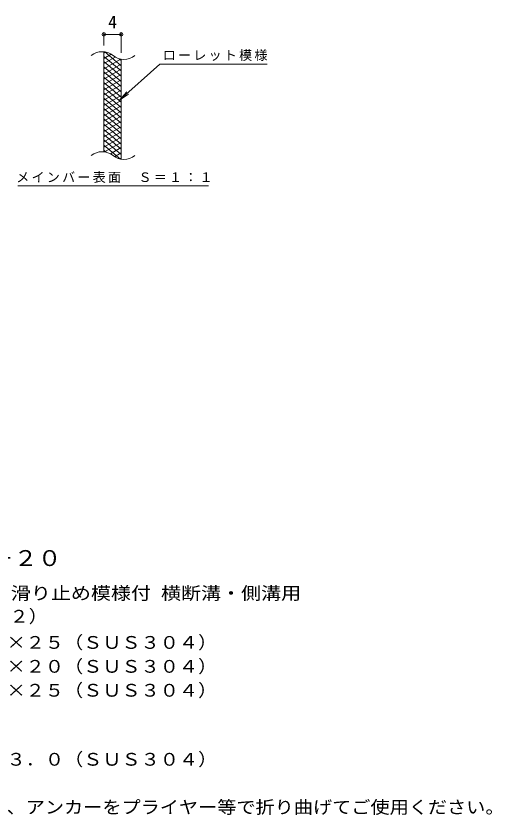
# Model space of a CAD drawing. Units: millimetres, scale not verified. Extents: x -1585 to 1611, y -1375 to 981.
# Drawn here: x 517 to 1611, y -981 to 856 of the extents above; entities that cross this region are included whole.
import ezdxf
from ezdxf.enums import TextEntityAlignment as Align

# ---------------------------------------------------------------- set-up
doc = ezdxf.new("R2010")
doc.units = ezdxf.units.MM
doc.header["$LTSCALE"] = 10
doc.header["$PDMODE"] = 32
doc.header["$PDSIZE"] = 8
for name, color, linetype, lineweight in [('C-2', 3, 'Continuous', 9), ('C-4', 7, 'Continuous', 9), ('C-5', 7, 'Continuous', 9), ('C-9', 6, 'Continuous', 9), ('D-5', 7, 'Continuous', 9)]:
    doc.layers.add(name, color=color, linetype=linetype, lineweight=lineweight)
doc.styles.add('ＭＳ ゴシック', font='')
doc.styles.get('ＭＳ ゴシック').set_extended_font_data('MS Gothic')

msp = doc.modelspace()

# ---------------------------------------------------------------- linework, layer by layer
at = {"layer": 'C-2'}
for p, q in [((719.36, 543.03), (719.36, 773.03)), ((759.36, 525.83), (759.36, 755.82))]:
    msp.add_line(p, q, dxfattribs=at)
for centre, start, end in [((715.39, 733.78), 50.82628, 129.17371), ((765.56, 795.35), 230.82628, 309.17371), ((715.39, 503.78), 50.82628, 129.17371), ((765.56, 565.35), 230.82628, 309.17371)]:
    msp.add_arc(centre, 39.71, start, end, dxfattribs=at)
at = {"layer": 'C-4'}
for p, q in [((719.36, 788.03), (719.36, 816.26)), ((719.36, 813.26), (759.36, 813.26)), ((759.36, 770.82), (759.36, 816.26))]:
    msp.add_line(p, q, dxfattribs=at)
for p in [(719.36, 813.26), (759.36, 813.26)]:
    msp.add_point(p, dxfattribs=at)
at = {"layer": 'C-5'}
for p, q in [((847.67, 744.93), (1094.75, 744.93)), ((755.7, 661.8), (776.27, 676)), ((521.73, 464.87), (959.76, 464.87))]:
    msp.add_line(p, q, dxfattribs=at)
msp.add_lwpolyline([(847.67, 744.93), (755.7, 661.8), (771.9, 680.84)], dxfattribs=at)
at = {"layer": 'C-9'}
for p, q in [((723.89, 772.57), (719.36, 769.96)), ((759.36, 741.22), (721.44, 773.03)), ((736.13, 767.64), (719.36, 757.96)), ((759.36, 729.22), (719.36, 762.78)), ((745.53, 761.07), (719.36, 745.96)), ((758.13, 756.34), (719.36, 733.96)), ((759.36, 753.22), (754.64, 757.17)), ((759.36, 717.22), (719.36, 750.78)), ((759.36, 745.05), (719.36, 721.96)), ((759.36, 705.22), (719.36, 738.78)), ((759.36, 733.05), (719.36, 709.96)), ((759.36, 693.22), (719.36, 726.78)), ((759.36, 721.05), (719.36, 697.96)), ((759.36, 681.22), (719.36, 714.78)), ((759.36, 709.05), (719.36, 685.96)), ((759.36, 669.22), (719.36, 702.78)), ((759.36, 697.05), (719.36, 673.96)), ((759.36, 657.22), (719.36, 690.78)), ((759.36, 685.05), (719.36, 661.96)), ((759.36, 645.22), (719.36, 678.78)), ((759.36, 673.05), (719.36, 649.96)), ((759.36, 633.22), (719.36, 666.78)), ((759.36, 661.05), (719.36, 637.96)), ((759.36, 621.22), (719.36, 654.78)), ((759.36, 649.05), (719.36, 625.96)), ((759.36, 609.22), (719.36, 642.78)), ((759.36, 637.05), (719.36, 613.96)), ((759.36, 597.22), (719.36, 630.78)), ((759.36, 625.05), (719.36, 601.96)), ((759.36, 585.22), (719.36, 618.78)), ((759.36, 613.05), (719.36, 589.96)), ((759.36, 573.22), (719.36, 606.78)), ((759.36, 601.05), (719.36, 577.96)), ((759.36, 561.22), (719.36, 594.78)), ((759.36, 589.05), (719.36, 565.96)), ((759.36, 549.22), (719.36, 582.78)), ((759.36, 577.05), (719.36, 553.96)), ((759.36, 537.22), (719.36, 570.78)), ((757.98, 526.37), (719.36, 558.78)), ((759.36, 565.05), (721.26, 543.06)), ((759.36, 553.05), (734.4, 538.65)), ((724.55, 542.42), (719.36, 546.78)), ((759.36, 541.05), (743.85, 532.1)), ((759.36, 529.05), (755.63, 526.9))]:
    msp.add_line(p, q, dxfattribs=at)

# ---------------------------------------------------------------- texts
at = {"layer": 'C-4', "color": 2, "style": 'ＭＳ ゴシック'}
msp.add_text('4', height=29.33, dxfattribs=at).set_placement((729.36, 818.26), align=Align.BOTTOM_LEFT)
at = {"layer": 'C-5', "char_height": 21.99, "attachment_point": 7, "style": 'ＭＳ ゴシック'}
for s, insert in [('\\T1.17;ローレット模様', (854.75, 752.01)), ('\\T1.17;メインバー表面\u3000Ｓ＝１：１', (518.17, 471.57))]:
    msp.add_mtext(s, dxfattribs=dict(at, insert=insert))
at = {"layer": 'D-5', "color": 3, "style": 'ＭＳ ゴシック', "width": 1.1}
msp.add_text('※適用荷重：Ｔ－２０', height=36.66, dxfattribs=at).set_placement((72.2, -419.98), align=Align.BOTTOM_LEFT)
at = {"layer": 'D-5', "color": 2, "style": 'ＭＳ ゴシック'}
for s, width, p in [('ステンレス製グレーチング 滑り止め模様付 横断溝・側溝用', 1.15, (-69.36, -494.8)), ('ＳＭＱ\u3000１２０２５（Ｐ＝２２）', 1.1, (-69.36, -547.9)), ('材質：メインバー\u3000ＦＢ４×２５（ＳＵＳ３０４）', 1.1, (-32.15, -608.02)), ('\u3000\u3000\u3000クロスバー\u3000ＦＢ３×２０（ＳＵＳ３０４）', 1.1, (-32.15, -663.02)), ('\u3000\u3000\u3000サイドバー\u3000ＦＢ４×２５（ＳＵＳ３０４）', 1.1, (-32.15, -718.02)), ('材質：ステンレス鋼板ｔ＝３．０（ＳＵＳ３０４）', 1.1, (-32.15, -876.7)), ('施工場所の状況に合わせて、アンカーをプライヤー等で折り曲げてご使用ください。', 1.1, (-32.15, -986.7))]:
    msp.add_text(s, height=29.33, dxfattribs=dict(at, width=width)).set_placement(p, align=Align.BOTTOM_LEFT)

doc.saveas('drawing.dxf')
